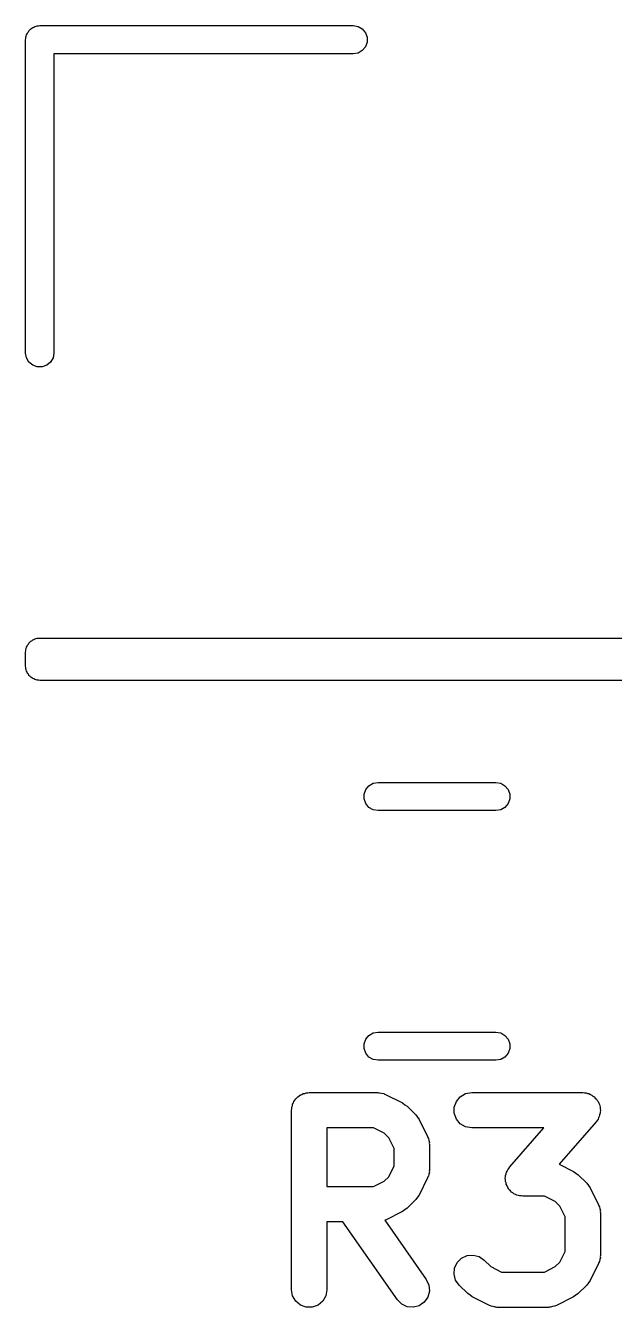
# Model space of a CAD drawing. Extents: x -4.6 to 25.8, y 0 to 31.7.
# Drawn here: x -4.64 to -2.14, y 26.28 to 31.72 of the extents above; entities that cross this region are included whole.
import ezdxf

# ---------------------------------------------------------------- set-up
doc = ezdxf.new("R2010")
doc.units = 0
doc.header["$MEASUREMENT"] = 0
doc.layers.add('BLACK', color=7, linetype='CONTINUOUS')

msp = doc.modelspace()

# ---------------------------------------------------------------- linework, layer by layer
at = {"layer": 'Black'}
for p, q in [((-4.64029, 31.668), (-4.63849, 31.6729)), ((-4.63849, 31.6729), (-4.63758, 31.6781)), ((-4.63758, 31.6781), (-4.63496, 31.6827)), ((-4.63496, 31.6827), (-4.63316, 31.6876)), ((-4.63316, 31.6876), (-4.62979, 31.6916)), ((-4.62979, 31.6916), (-4.62716, 31.6962)), ((-4.62716, 31.6962), (-4.62314, 31.6995)), ((-4.62314, 31.6995), (-4.61977, 31.7036)), ((-4.61977, 31.7036), (-4.61522, 31.7062)), ((-4.61522, 31.7062), (-4.6112, 31.7096)), ((-4.6112, 31.7096), (-4.60627, 31.7114)), ((-4.60627, 31.7114), (-4.60172, 31.714)), ((-4.60172, 31.714), (-4.59655, 31.7149)), ((-4.59655, 31.7149), (-4.59162, 31.7167)), ((-4.59162, 31.7167), (-4.58637, 31.7167)), ((-4.58637, 31.7167), (-4.5812, 31.7176)), ((-4.5812, 31.7176), (-3.2512, 31.7176)), ((-3.2512, 31.7176), (-3.23068, 31.714)), ((-3.23068, 31.714), (-3.21263, 31.7036)), ((-3.21263, 31.7036), (-3.19924, 31.6876)), ((-3.19924, 31.6876), (-3.19211, 31.668)), ((-4.6412, 31.6576), (-4.64029, 31.6628)), ((-4.6412, 30.3276), (-4.6412, 31.6576)), ((-4.64029, 31.6628), (-4.64029, 31.668)), ((-3.19924, 31.6276), (-3.21263, 31.6116)), ((-3.19211, 31.6472), (-3.19924, 31.6276)), ((-3.19211, 31.668), (-3.19211, 31.6472)), ((-3.2512, 31.5976), (-4.5212, 31.5976)), ((-4.5212, 31.5976), (-4.5212, 30.3276)), ((-3.23068, 31.6012), (-3.2512, 31.5976)), ((-3.21263, 31.6116), (-3.23068, 31.6012)), ((-4.63758, 30.3071), (-4.6412, 30.3276)), ((-4.5212, 30.3276), (-4.52482, 30.3071)), ((-4.62716, 30.289), (-4.63758, 30.3071)), ((-4.6112, 30.2756), (-4.62716, 30.289)), ((-4.59162, 30.2685), (-4.6112, 30.2756)), ((-4.57078, 30.2685), (-4.59162, 30.2685)), ((-4.5512, 30.2756), (-4.57078, 30.2685)), ((-4.53524, 30.289), (-4.5512, 30.2756)), ((-4.52482, 30.3071), (-4.53524, 30.289)), ((-4.60172, 29.114), (-4.59655, 29.1149)), ((-4.59655, 29.1149), (-4.59162, 29.1167)), ((-4.59162, 29.1167), (-4.58637, 29.1167)), ((-4.58637, 29.1167), (-4.5812, 29.1176)), ((-4.5812, 29.1176), (-1.9212, 29.1176)), ((-4.6412, 29.0576), (-4.64029, 29.0628)), ((-4.64029, 29.068), (-4.63849, 29.0729)), ((-4.64029, 29.0628), (-4.64029, 29.068)), ((-4.63849, 29.0729), (-4.63758, 29.0781)), ((-4.63758, 29.0781), (-4.63496, 29.0827)), ((-4.63496, 29.0827), (-4.63316, 29.0876)), ((-4.63316, 29.0876), (-4.62979, 29.0916)), ((-4.62979, 29.0916), (-4.62716, 29.0962)), ((-4.62716, 29.0962), (-4.62314, 29.0995)), ((-4.62314, 29.0995), (-4.61977, 29.1036)), ((-4.61977, 29.1036), (-4.61522, 29.1062)), ((-4.61522, 29.1062), (-4.6112, 29.1096)), ((-4.6112, 29.1096), (-4.60627, 29.1114)), ((-4.60627, 29.1114), (-4.60172, 29.114)), ((-4.6412, 28.9976), (-4.6412, 29.0576)), ((-4.64029, 28.9924), (-4.6412, 28.9976)), ((-4.64029, 28.9872), (-4.64029, 28.9924)), ((-4.63849, 28.9823), (-4.64029, 28.9872)), ((-4.63758, 28.9771), (-4.63849, 28.9823)), ((-4.63496, 28.9725), (-4.63758, 28.9771)), ((-4.63316, 28.9676), (-4.63496, 28.9725)), ((-4.62979, 28.9636), (-4.63316, 28.9676)), ((-4.62716, 28.959), (-4.62979, 28.9636)), ((-4.62314, 28.9557), (-4.62716, 28.959)), ((-4.61977, 28.9516), (-4.62314, 28.9557)), ((-4.61522, 28.949), (-4.61977, 28.9516)), ((-4.6112, 28.9456), (-4.61522, 28.949)), ((-4.60627, 28.9438), (-4.6112, 28.9456)), ((-4.60172, 28.9412), (-4.60627, 28.9438)), ((-4.59655, 28.9403), (-4.60172, 28.9412)), ((-4.59162, 28.9385), (-4.59655, 28.9403)), ((-4.58637, 28.9385), (-4.59162, 28.9385)), ((-4.5812, 28.9376), (-4.58637, 28.9385)), ((-2.0412, 28.9376), (-4.5812, 28.9376)), ((-3.20469, 28.455), (-3.19756, 28.4746)), ((-3.19756, 28.4746), (-3.18417, 28.4906)), ((-3.18417, 28.4906), (-3.16612, 28.501)), ((-3.16612, 28.501), (-3.1456, 28.5046)), ((-3.1456, 28.5046), (-2.6456, 28.5046)), ((-2.6456, 28.5046), (-2.62508, 28.501)), ((-2.62508, 28.501), (-2.60703, 28.4906)), ((-2.60703, 28.4906), (-2.59364, 28.4746)), ((-2.59364, 28.4746), (-2.58651, 28.455)), ((-3.20469, 28.4342), (-3.20469, 28.455)), ((-3.19756, 28.4146), (-3.20469, 28.4342)), ((-3.18417, 28.3986), (-3.19756, 28.4146)), ((-2.59364, 28.4146), (-2.60703, 28.3986)), ((-2.58651, 28.4342), (-2.59364, 28.4146)), ((-2.58651, 28.455), (-2.58651, 28.4342)), ((-3.16612, 28.3882), (-3.18417, 28.3986)), ((-3.1456, 28.3846), (-3.16612, 28.3882)), ((-2.6456, 28.3846), (-3.1456, 28.3846)), ((-2.62508, 28.3882), (-2.6456, 28.3846)), ((-2.60703, 28.3986), (-2.62508, 28.3882)), ((-3.19756, 27.4146), (-3.18417, 27.4306)), ((-3.18417, 27.4306), (-3.16612, 27.441)), ((-3.16612, 27.441), (-3.1456, 27.4446)), ((-3.1456, 27.4446), (-2.6456, 27.4446)), ((-2.6456, 27.4446), (-2.62508, 27.441)), ((-2.62508, 27.441), (-2.60703, 27.4306)), ((-2.60703, 27.4306), (-2.59364, 27.4146)), ((-3.20469, 27.395), (-3.19756, 27.4146)), ((-3.20469, 27.3742), (-3.20469, 27.395)), ((-3.19756, 27.3546), (-3.20469, 27.3742)), ((-2.59364, 27.4146), (-2.58651, 27.395)), ((-2.58651, 27.3742), (-2.59364, 27.3546)), ((-2.58651, 27.395), (-2.58651, 27.3742)), ((-3.18417, 27.3386), (-3.19756, 27.3546)), ((-3.16612, 27.3282), (-3.18417, 27.3386)), ((-3.1456, 27.3246), (-3.16612, 27.3282)), ((-2.6456, 27.3246), (-3.1456, 27.3246)), ((-2.62508, 27.3282), (-2.6456, 27.3246)), ((-2.60703, 27.3386), (-2.62508, 27.3282)), ((-2.59364, 27.3546), (-2.60703, 27.3386)), ((-3.50266, 27.1502), (-3.49844, 27.1552)), ((-3.49844, 27.1552), (-3.49516, 27.1609)), ((-3.49516, 27.1609), (-3.49013, 27.1651)), ((-3.49013, 27.1651), (-3.48592, 27.1701)), ((-3.48592, 27.1701), (-3.48023, 27.1734)), ((-3.48023, 27.1734), (-3.47521, 27.1776)), ((-3.47521, 27.1776), (-3.46904, 27.1799)), ((-3.46904, 27.1799), (-3.46336, 27.1832)), ((-3.46336, 27.1832), (-3.4569, 27.1843)), ((-3.4569, 27.1843), (-3.45073, 27.1865)), ((-3.45073, 27.1865), (-3.44417, 27.1865)), ((-3.44417, 27.1865), (-3.43771, 27.1877)), ((-3.43771, 27.1877), (-3.14742, 27.1877)), ((-3.14742, 27.1877), (-3.14316, 27.1869)), ((-3.14316, 27.1869), (-3.13885, 27.1872)), ((-3.13885, 27.1872), (-3.13043, 27.1847)), ((-3.13043, 27.1847), (-3.12177, 27.1832)), ((-3.12177, 27.1832), (-3.11802, 27.181)), ((-3.11802, 27.181), (-3.11388, 27.1798)), ((-3.11388, 27.1798), (-3.04131, 27.1435)), ((-2.81323, 27.1502), (-2.79649, 27.1701)), ((-2.79649, 27.1701), (-2.77393, 27.1832)), ((-2.77393, 27.1832), (-2.74828, 27.1877)), ((-2.74828, 27.1877), (-2.27657, 27.1877)), ((-2.27657, 27.1877), (-2.26935, 27.1864)), ((-2.26935, 27.1864), (-2.26202, 27.1863)), ((-2.26202, 27.1863), (-2.25661, 27.1842)), ((-2.25661, 27.1842), (-2.25091, 27.1832)), ((-2.25091, 27.1832), (-2.24457, 27.1795)), ((-2.24457, 27.1795), (-2.23773, 27.1768)), ((-2.23773, 27.1768), (-2.23337, 27.173)), ((-2.23337, 27.173), (-2.22836, 27.1701)), ((-2.22836, 27.1701), (-2.22365, 27.1645)), ((-2.22365, 27.1645), (-2.21813, 27.1597)), ((-2.21813, 27.1597), (-2.21533, 27.1546)), ((-3.51271, 27.1127), (-3.51157, 27.1191)), ((-3.51271, 26.3507), (-3.51271, 27.1127)), ((-3.51157, 27.1257), (-3.50932, 27.1319)), ((-3.51157, 27.1191), (-3.51157, 27.1257)), ((-3.50932, 27.1319), (-3.50818, 27.1383)), ((-3.50818, 27.1383), (-3.5049, 27.144)), ((-3.5049, 27.144), (-3.50266, 27.1502)), ((-3.04131, 27.1435), (-3.03165, 27.1363)), ((-3.03165, 27.1363), (-3.02182, 27.1294)), ((-3.02182, 27.1294), (-2.98553, 27.0931)), ((-2.82214, 27.1257), (-2.81323, 27.1502)), ((-2.82214, 27.0997), (-2.82214, 27.1257)), ((-2.21533, 27.1546), (-2.21161, 27.1502)), ((-2.21161, 27.1502), (-2.20911, 27.1433)), ((-2.20911, 27.1433), (-2.20557, 27.1369)), ((-2.20557, 27.1369), (-2.20469, 27.1312)), ((-2.20469, 27.1312), (-2.2027, 27.1257)), ((-2.2027, 27.1257), (-2.2027, 27.1184)), ((-2.2027, 27.1184), (-2.20158, 27.1111)), ((-2.20158, 27.1111), (-2.2027, 27.1055)), ((-2.2027, 27.1055), (-2.2027, 27.0997)), ((-2.98553, 27.0931), (-2.97864, 27.0833)), ((-2.97864, 27.0833), (-2.97148, 27.0737)), ((-2.97148, 27.0737), (-2.9352, 27.0011)), ((-2.81323, 27.0752), (-2.82214, 27.0997)), ((-2.79649, 27.0552), (-2.81323, 27.0752)), ((-2.77393, 27.0422), (-2.79649, 27.0552)), ((-2.22012, 27.0633), (-2.37707, 26.8839)), ((-2.21632, 27.0696), (-2.22012, 27.0633)), ((-2.21161, 27.0752), (-2.21632, 27.0696)), ((-2.20963, 27.0806), (-2.21161, 27.0752)), ((-2.20663, 27.0856), (-2.20963, 27.0806)), ((-2.20521, 27.0928), (-2.20663, 27.0856)), ((-2.2027, 27.0997), (-2.20521, 27.0928)), ((-3.36271, 27.0377), (-3.36271, 26.7885)), ((-3.16513, 27.0377), (-3.36271, 27.0377)), ((-3.11928, 27.0148), (-3.16513, 27.0377)), ((-3.1002, 26.9957), (-3.11928, 27.0148)), ((-3.07728, 26.9498), (-3.1002, 26.9957)), ((-2.9352, 27.0011), (-2.93396, 26.9969)), ((-2.93396, 26.9969), (-2.9318, 26.9932)), ((-2.9318, 26.9932), (-2.93028, 26.9845)), ((-2.74828, 27.0377), (-2.77393, 27.0422)), ((-2.44185, 27.0377), (-2.74828, 27.0377)), ((-2.58701, 26.8718), (-2.44185, 27.0377)), ((-3.07728, 26.8764), (-3.07728, 26.9498)), ((-2.93028, 26.9845), (-2.92777, 26.9761)), ((-2.92777, 26.9761), (-2.92803, 26.9718)), ((-2.92803, 26.9718), (-2.92728, 26.9675)), ((-2.92728, 26.9675), (-2.92728, 26.8587)), ((-2.37707, 26.8839), (-2.3156, 26.8532)), ((-3.11928, 26.8115), (-3.1002, 26.8305)), ((-3.1002, 26.8305), (-3.07728, 26.8764)), ((-2.93397, 26.8293), (-2.9352, 26.8251)), ((-2.9318, 26.833), (-2.93397, 26.8293)), ((-2.93028, 26.8417), (-2.9318, 26.833)), ((-2.92777, 26.8501), (-2.93028, 26.8417)), ((-2.92728, 26.8587), (-2.92803, 26.8544)), ((-2.92803, 26.8544), (-2.92777, 26.8501)), ((-2.60555, 26.824), (-2.60443, 26.8296)), ((-2.60443, 26.8354), (-2.60192, 26.8423)), ((-2.60443, 26.8296), (-2.60443, 26.8354)), ((-2.60192, 26.8423), (-2.6005, 26.8495)), ((-2.6005, 26.8495), (-2.5975, 26.8545)), ((-2.5975, 26.8545), (-2.59552, 26.8599)), ((-2.59552, 26.8599), (-2.59081, 26.8655)), ((-2.59081, 26.8655), (-2.58701, 26.8718)), ((-2.3156, 26.8532), (-2.30596, 26.846)), ((-2.30596, 26.846), (-2.2961, 26.8391)), ((-2.2961, 26.8391), (-2.25982, 26.8029)), ((-3.36271, 26.7885), (-3.16513, 26.7885)), ((-3.16513, 26.7885), (-3.11928, 26.8115)), ((-2.9352, 26.8251), (-2.97148, 26.7526)), ((-2.60443, 26.8167), (-2.60555, 26.824)), ((-2.60443, 26.8094), (-2.60443, 26.8167)), ((-2.60245, 26.8039), (-2.60443, 26.8094)), ((-2.60156, 26.7982), (-2.60245, 26.8039)), ((-2.59803, 26.7918), (-2.60156, 26.7982)), ((-2.59552, 26.7849), (-2.59803, 26.7918)), ((-2.5918, 26.7805), (-2.59552, 26.7849)), ((-2.589, 26.7754), (-2.5918, 26.7805)), ((-2.58349, 26.7706), (-2.589, 26.7754)), ((-2.25982, 26.8029), (-2.25292, 26.793)), ((-2.25292, 26.793), (-2.24577, 26.7834)), ((-2.24577, 26.7834), (-2.20948, 26.7108)), ((-2.98553, 26.7331), (-3.02182, 26.6968)), ((-2.97864, 26.7429), (-2.98553, 26.7331)), ((-2.97148, 26.7526), (-2.97864, 26.7429)), ((-2.57877, 26.7649), (-2.58349, 26.7706)), ((-2.57376, 26.7621), (-2.57877, 26.7649)), ((-2.5694, 26.7582), (-2.57376, 26.7621)), ((-2.56257, 26.7556), (-2.5694, 26.7582)), ((-2.55622, 26.7519), (-2.56257, 26.7556)), ((-2.55051, 26.7509), (-2.55622, 26.7519)), ((-2.54512, 26.7488), (-2.55051, 26.7509)), ((-2.53779, 26.7487), (-2.54512, 26.7488)), ((-2.53057, 26.7474), (-2.53779, 26.7487)), ((-2.43941, 26.7474), (-2.53057, 26.7474)), ((-2.39356, 26.7245), (-2.43941, 26.7474)), ((-2.37449, 26.7054), (-2.39356, 26.7245)), ((-3.04131, 26.6827), (-3.11388, 26.6465)), ((-3.03165, 26.6899), (-3.04131, 26.6827)), ((-3.02182, 26.6968), (-3.03165, 26.6899)), ((-2.35157, 26.6596), (-2.37449, 26.7054)), ((-2.20948, 26.7108), (-2.20825, 26.7067)), ((-2.20825, 26.7067), (-2.20609, 26.7029)), ((-2.20609, 26.7029), (-2.20456, 26.6943)), ((-2.20456, 26.6943), (-2.20206, 26.6858)), ((-2.20206, 26.6858), (-2.20232, 26.6815)), ((-2.20232, 26.6815), (-2.20157, 26.6773)), ((-2.20157, 26.6773), (-2.20157, 26.4958)), ((-3.29533, 26.6385), (-3.36271, 26.6385)), ((-3.36271, 26.6385), (-3.36271, 26.3507)), ((-3.06372, 26.3077), (-3.29533, 26.6385)), ((-3.11388, 26.6465), (-3.1171, 26.6455)), ((-3.1171, 26.6455), (-2.94084, 26.3937)), ((-2.35157, 26.5135), (-2.35157, 26.6596)), ((-2.37449, 26.4677), (-2.35157, 26.5135)), ((-2.82072, 26.4427), (-2.80972, 26.4663)), ((-2.80972, 26.4663), (-2.7913, 26.4847)), ((-2.7913, 26.4847), (-2.76769, 26.4957)), ((-2.76769, 26.4957), (-2.74174, 26.498)), ((-2.74174, 26.498), (-2.71658, 26.4912)), ((-2.71658, 26.4912), (-2.69525, 26.4763)), ((-2.69525, 26.4763), (-2.66757, 26.4486)), ((-2.66757, 26.4486), (-2.62172, 26.4257)), ((-2.43941, 26.4257), (-2.39356, 26.4486)), ((-2.39356, 26.4486), (-2.37449, 26.4677)), ((-2.20948, 26.4623), (-2.24577, 26.3897)), ((-2.20825, 26.4664), (-2.20948, 26.4623)), ((-2.20609, 26.4702), (-2.20825, 26.4664)), ((-2.20456, 26.4788), (-2.20609, 26.4702)), ((-2.20206, 26.4873), (-2.20456, 26.4788)), ((-2.20157, 26.4958), (-2.20232, 26.4916)), ((-2.20232, 26.4916), (-2.20206, 26.4873)), ((-2.94084, 26.3937), (-2.92983, 26.3701)), ((-2.82299, 26.4167), (-2.82072, 26.4427)), ((-2.81625, 26.3916), (-2.82299, 26.4167)), ((-2.62172, 26.4257), (-2.43941, 26.4257)), ((-3.50818, 26.325), (-3.51271, 26.3507)), ((-3.36271, 26.3507), (-3.36723, 26.325)), ((-2.92757, 26.3441), (-2.93431, 26.319)), ((-2.92983, 26.3701), (-2.92757, 26.3441)), ((-2.80131, 26.3702), (-2.81625, 26.3916)), ((-2.76503, 26.3339), (-2.80131, 26.3702)), ((-2.25982, 26.3702), (-2.2961, 26.3339)), ((-2.25293, 26.3801), (-2.25982, 26.3702)), ((-2.24577, 26.3897), (-2.25293, 26.3801)), ((-3.49516, 26.3025), (-3.50818, 26.325)), ((-3.47521, 26.2857), (-3.49516, 26.3025)), ((-3.45073, 26.2768), (-3.47521, 26.2857)), ((-3.40021, 26.2857), (-3.42468, 26.2768)), ((-3.38026, 26.3025), (-3.40021, 26.2857)), ((-3.36723, 26.325), (-3.38026, 26.3025)), ((-3.04531, 26.2893), (-3.06372, 26.3077)), ((-3.0217, 26.2782), (-3.04531, 26.2893)), ((-2.94925, 26.2976), (-2.97059, 26.2827)), ((-2.93431, 26.319), (-2.94925, 26.2976)), ((-2.75519, 26.3271), (-2.76503, 26.3339)), ((-2.74553, 26.3199), (-2.75519, 26.3271)), ((-2.67296, 26.2836), (-2.74553, 26.3199)), ((-2.3156, 26.3199), (-2.38817, 26.2836)), ((-2.30594, 26.3271), (-2.3156, 26.3199)), ((-2.2961, 26.3339), (-2.30594, 26.3271)), ((-3.42468, 26.2768), (-3.45073, 26.2768)), ((-2.99575, 26.276), (-3.0217, 26.2782)), ((-2.97059, 26.2827), (-2.99575, 26.276)), ((-2.66882, 26.2824), (-2.67296, 26.2836)), ((-2.66507, 26.2802), (-2.66882, 26.2824)), ((-2.65642, 26.2787), (-2.66507, 26.2802)), ((-2.648, 26.2762), (-2.65642, 26.2787)), ((-2.64368, 26.2764), (-2.648, 26.2762)), ((-2.63942, 26.2757), (-2.64368, 26.2764)), ((-2.42171, 26.2757), (-2.63942, 26.2757)), ((-2.41745, 26.2764), (-2.42171, 26.2757)), ((-2.41313, 26.2762), (-2.41745, 26.2764)), ((-2.40471, 26.2787), (-2.41313, 26.2762)), ((-2.39606, 26.2802), (-2.40471, 26.2787)), ((-2.39231, 26.2824), (-2.39606, 26.2802)), ((-2.38817, 26.2836), (-2.39231, 26.2824))]:
    msp.add_line(p, q, dxfattribs=at)

doc.saveas('drawing.dxf')
